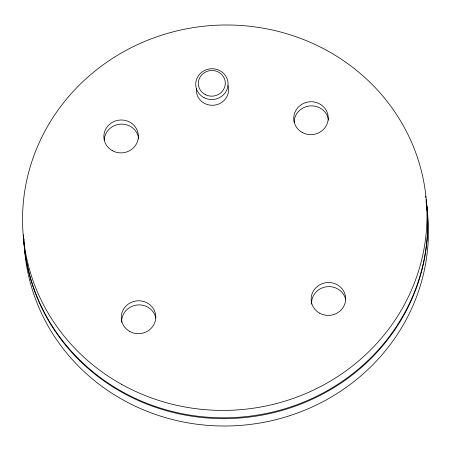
<?xml version="1.0" encoding="UTF-8"?>
<svg xmlns="http://www.w3.org/2000/svg" width="451" height="451" viewBox="0 0 451 451"><rect width="100%" height="100%" fill="white"/><g stroke="black" fill="none" stroke-linecap="round" stroke-linejoin="round"><path stroke-width="0.68" d="M228.009 85.566A16.185 15.407 -5.4 0 1 213.915 105.218A16.185 15.407 -5.4 0 1 196.326 88.616M294.108 122.244A17.262 16.439 -5.4 0 1 310.378 105.884A17.262 16.439 -5.4 0 1 328.48 120.073M104.249 140.509A17.262 16.439 -5.4 0 1 120.817 124.132A17.262 16.439 -5.4 0 1 138.688 138.902M121.697 322.409A17.262 16.439 -5.4 0 1 136.76 305.028A17.262 16.439 -5.4 0 1 155.854 317.989M311.556 304.143A17.262 16.439 -5.4 0 1 326.614 286.763A17.262 16.439 -5.4 0 1 345.714 299.723M426.133 199.567A202.307 192.622 -5.4 0 1 242.136 416.989A202.307 192.622 -5.4 0 1 23.407 234.858M425.654 196.162A202.307 192.622 -5.4 0 1 425.857 197.521M426.212 200.396A202.307 192.622 -5.4 0 1 244.014 417.643A202.307 192.622 -5.4 0 1 23.666 239.12M426.533 205.053A202.307 192.622 -5.4 0 1 244.352 425.067A202.307 192.622 -5.4 0 1 24.185 243.066M24.083 240.321A202.307 192.622 -5.4 0 1 24.05 238.945M426.003 201.653A202.307 192.622 -5.4 0 1 426.223 203.012M204.089 97.704A16.185 15.407 -5.4 0 0 228.071 83.683A16.185 15.407 -5.4 0 0 203.525 71.016A16.185 15.407 -5.4 0 0 204.089 97.704M205.312 94.625A13.485 12.842 -5.4 0 0 225.297 82.939A13.485 12.842 -5.4 0 0 204.844 72.38A13.485 12.842 -5.4 0 0 205.312 94.625M121.561 384.325A202.307 192.622 -5.4 0 0 426.962 218.233A202.307 192.622 -5.4 0 0 125.744 50.546A202.307 192.622 -5.4 0 0 121.561 384.325M302.17 132.402A17.262 16.439 -5.4 0 0 328.232 118.23A17.262 16.439 -5.4 0 0 302.525 103.922A17.262 16.439 -5.4 0 0 302.17 132.402M112.31 150.668A17.262 16.439 -5.4 0 0 138.372 136.495A17.262 16.439 -5.4 0 0 112.665 122.187A17.262 16.439 -5.4 0 0 112.31 150.668M129.73 331.434A17.262 16.439 -5.4 0 0 155.792 317.262A17.262 16.439 -5.4 0 0 130.091 302.954A17.262 16.439 -5.4 0 0 129.73 331.434M319.59 313.169A17.262 16.439 -5.4 0 0 345.652 298.996A17.262 16.439 -5.4 0 0 319.951 284.688A17.262 16.439 -5.4 0 0 319.59 313.169"/></g></svg>
